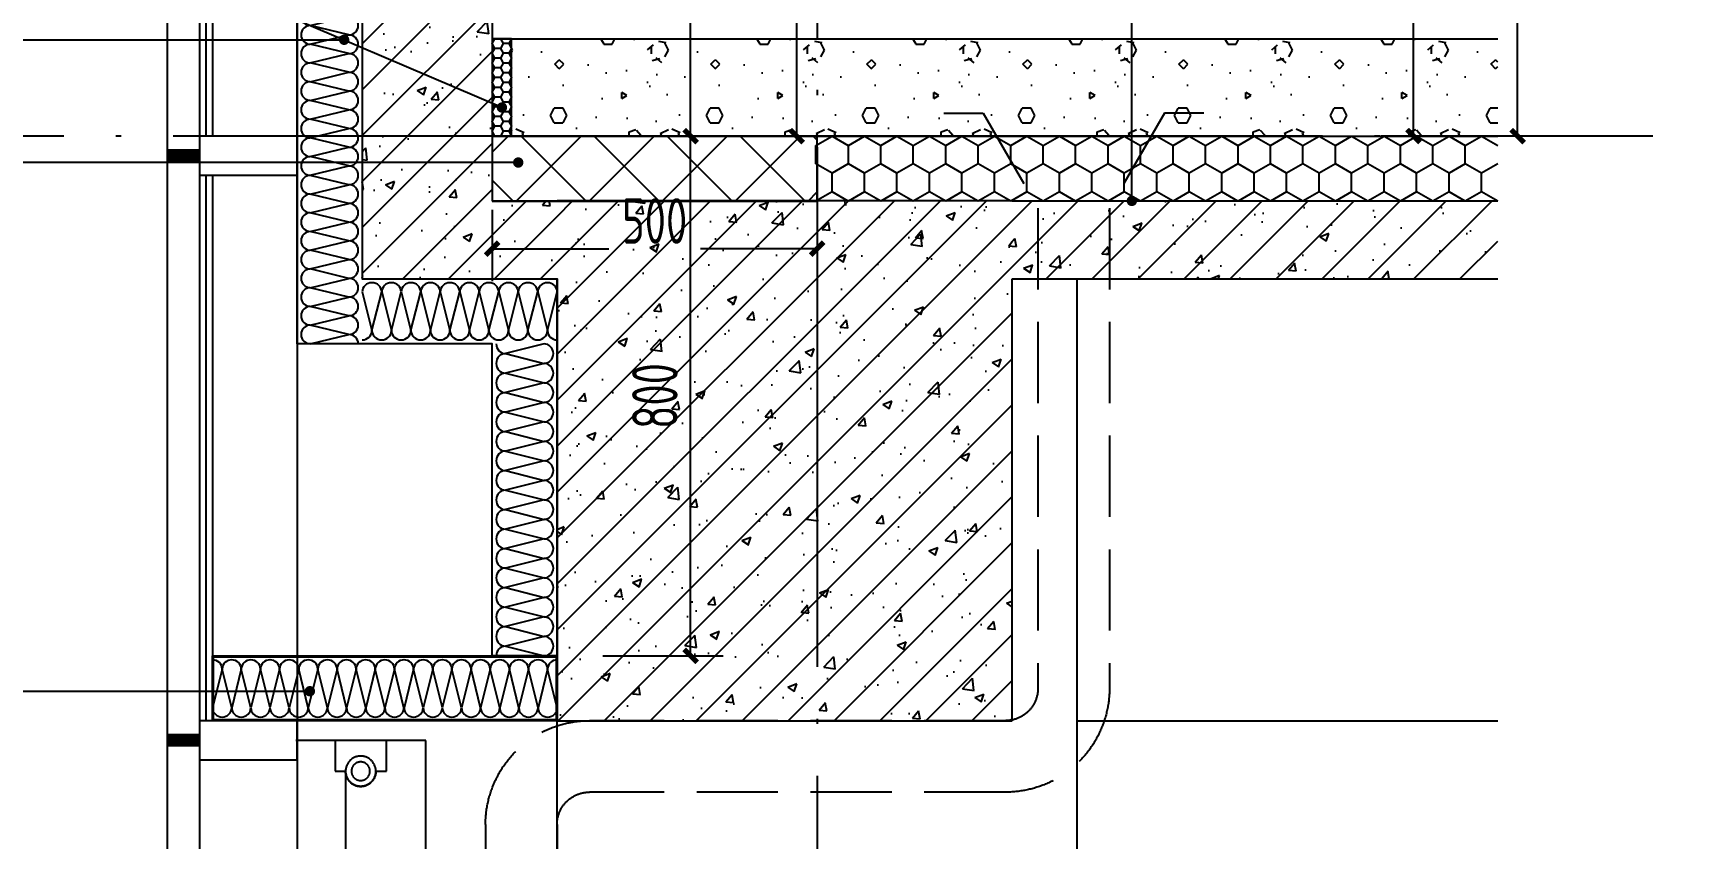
# Model space of a CAD drawing. Extents: x 198753 to 882193, y -399300 to 132460.
# Drawn here: x 368831 to 371382, y -192128 to -190888 of the extents above; entities that cross this region are included whole.
import ezdxf

# ---------------------------------------------------------------- set-up
doc = ezdxf.new("R2010")
doc.units = 0
doc.header["$LTSCALE"] = 1000
doc.header["$MEASUREMENT"] = 0
for name, pattern in [('DASH', [0.35, 0.25, -0.1]), ('DOTE', [2.42, 2, -0.2, 0.02, -0.2]), ('HIDDEN', [9.525, 6.35, -3.175])]:
    doc.linetypes.add(name, pattern=pattern)
for name, color, linetype in [('01-标注_尺寸', 124, 'Continuous'), ('01-标注_符号', 200, 'Continuous'), ('02-TEXT_标注', 130, 'Continuous'), ('05-填充_天正', 26, 'Continuous'), ('A-D-玻璃剖线', 130, 'Continuous'), ('A-D-金属剖线', 200, 'Continuous'), ('A-D_龙骨', 131, 'Continuous'), ('A-O_屋面', 201, 'Continuous'), ('A-STR-面层', 191, 'Continuous'), ('A-SUR_保温', 222, 'Continuous'), ('A-TECH_结构', 21, 'Continuous'), ('A-金属背板', 30, 'Continuous'), ('A_AXIS-轴线', 36, 'DOTE'), ('A_STR-砼墙', 51, 'Continuous'), ('A_STR-砼柱', 51, 'Continuous'), ('D_铝板', 181, 'Continuous'), ('I-E-家具_活动', 201, 'DASH'), ('钢龙骨', 173, 'Continuous')]:
    doc.layers.add(name, color=color, linetype=linetype)
doc.styles.add('_TCH_DIM', font='ROS1', dxfattribs={"width": 0.8, "bigfont": 'JD'})
doc.styles.add('_TCH_DIM_T3', font='ROS1', dxfattribs={"width": 0.8, "bigfont": 'JD'})
doc.dimstyles.new('_TCH_ARCH&&20', dxfattribs={"dimtxt": 70, "dimasz": 20, "dimexe": 50, "dimexo": 60, "dimgap": 20, "dimtad": 1, "dimdec": 0, "dimzin": 0, "dimdsep": 46, "dimtxsty": '_TCH_DIM_T3', "dimblk": 'ARCHTICK', "dimcen": 0.09, "dimclrt": 4, "dimazin": 2, "dimtfac": 1, "dimtdec": 0, "dimtix": 1, "dimtmove": 2, "dimatfit": 3, "dimfxl": 0, "dimtolj": 1, "dimtzin": 0, "dimarcsym": 0})
pattern_1 = [(45, (0, 0), (-35.355339, 35.355339), []), (50, (0, 0), (143.45204, -12.55043), [15, -165]), (355, (0, 0), (-27.75027, 150.43843), [12, -132]), (100.4514, (11.95, -1.05), (115.70188, 137.88791), [12.74804, -140.22842]), (46.1842, (0, 40), (213.44821, -33.1038), [22.5, -247.5]), (96.6356, (17.79, 37.24), (186.93254, 194.82357), [19.12206, -210.3426]), (351.1842, (0, 40), (186.9324, 194.82372), [18, -198]), (21, (20, 30), (119.38141, -80.52378), [15, -165]), (326, (20, 30), (48.66307, 145.03001), [12, -132]), (71.4514, (29.95, 23.29), (168.04453, 64.5061), [12.74804, -140.22842]), (37.5, (0, 0), (2.431971, 66.578771), [0, -130.4, 0, -134, 0, -132.5]), (7.5, (0, 0), (52.613907, 78.882342), [0, -76.4, 0, -127.4, 0, -50.5]), (327.5, (-44.6, 0), (106.764487, -4.510974), [0, -50, 0, -156, 0, -207]), (317.5, (-64.6, 0), (116.637234, 20.020996), [0, -65, 0, -103.6, 0, -147])]

# ---------------------------------------------------------------- blocks, each defined once
blk = doc.blocks.new('$LinePat$岩棉板')
at = {"color": 0}
for p, q in [((0, -17), (12, -67)), ((12, -67), (24, -17))]:
    blk.add_line(p, q, dxfattribs=at)
for centre, start, end in [((12, -17), 0, 180), ((0, -67), 270, 0), ((24, -67), 180, 270)]:
    blk.add_arc(centre, 12, start, end, dxfattribs=at)
at = {"layer": 'Defpoints'}
blk.add_point((0, 0.1), dxfattribs=at)
at = {"layer": 'Defpoints', "color": 0}
blk.add_point((24, -84), dxfattribs=at)
blk = doc.blocks.new('DKAJSDHKJASHDKJAS')
at = {"layer": '01-标注_符号', "const_width": 8}
for points in [[(-4, 682.3, 1), (4, 682.3, 1)], [(268.4, 183.3, 1), (276.4, 183.3, 1)], [(215.7, -819.4, 1), (223.7, -819.4, 1)]]:
    blk.add_lwpolyline(points, format="xyb", close=True, dxfattribs=at)
at = {"layer": '01-标注_符号'}
for points in [[(-852.7, 682.3), (0, 682.3)], [(-852.7, 183.3), (272.4, 183.3)], [(-850, -819.4), (219.7, -819.4)]]:
    blk.add_lwpolyline(points, dxfattribs=at)
at = {"layer": 'A-D-金属剖线'}
for points in [[(70, -765), (600.2, -765), (600.2, -865), (70, -865)], [(71.5, -766.5), (598.7, -766.5), (598.7, -863.5), (71.5, -863.5)]]:
    blk.add_lwpolyline(points, close=True, dxfattribs=at)
at = {"layer": 'A-SUR_保温'}
blk.add_lwpolyline([(300.2, 1185.3), (300.2, -184.7), (600.2, -184.7), (600.2, -765), (500.2, -765), (500.2, -284.7), (200.2, -284.7), (200.2, 1185.3), (298.1, 1185.3)], dxfattribs=at)
at = {"layer": 'A-金属背板'}
for points in [[(60, 875.3), (70, 875.3), (70, 35), (60, 35)], [(60, -25), (70, -25), (70, -865), (60, -865)]]:
    blk.add_lwpolyline(points, close=True, dxfattribs=at)
at = {"layer": 'A-SUR_保温', "yscale": 1.188379012465143, "zscale": 1.188379012465143}
for p, xscale, rotation in [((200.2, 1156.4), 1.20098039115519, 89.99999999965743), ((200.2, 1127.6), 1.20098039115519, 89.99999999965743), ((200.2, 1098.8), 1.20098039115519, 89.99999999965743), ((200.2, 1070), 1.20098039115519, 89.99999999965743), ((200.2, 1041.1), 1.20098039115519, 89.99999999965743), ((200.2, 1012.3), 1.20098039115519, 89.99999999965743), ((200.2, 983.5), 1.20098039115519, 89.99999999965743), ((200.2, 954.7), 1.20098039115519, 89.99999999965743), ((200.2, 925.8), 1.20098039115519, 89.99999999965743), ((200.2, 897), 1.20098039115519, 89.99999999965743), ((200.2, 868.2), 1.20098039115519, 89.99999999965743), ((200.2, 839.4), 1.20098039115519, 89.99999999965743), ((200.2, 810.5), 1.20098039115519, 89.99999999965743), ((200.2, 781.7), 1.20098039115519, 89.99999999965743), ((200.2, 752.9), 1.20098039115519, 89.99999999965743), ((200.2, 724.1), 1.20098039115519, 89.99999999965743), ((200.2, 695.3), 1.20098039115519, 89.99999999965743), ((200.2, 666.4), 1.20098039115519, 89.99999999965743), ((200.2, 637.6), 1.20098039115519, 89.99999999965743), ((200.2, 608.8), 1.20098039115519, 89.99999999965743), ((200.2, 580), 1.20098039115519, 89.99999999965743), ((200.2, 551.1), 1.20098039115519, 89.99999999965743), ((200.2, 522.3), 1.20098039115519, 89.99999999965743), ((200.2, 493.5), 1.20098039115519, 89.99999999965743), ((200.2, 464.7), 1.20098039115519, 89.99999999965743), ((200.2, 435.8), 1.20098039115519, 89.99999999965743), ((200.2, 407), 1.20098039115519, 89.99999999965743), ((200.2, 378.2), 1.20098039115519, 89.99999999965743), ((200.2, 349.4), 1.20098039115519, 89.99999999965743), ((200.2, 320.5), 1.20098039115519, 89.99999999965743), ((200.2, 291.7), 1.20098039115519, 89.99999999965743), ((200.2, 262.9), 1.20098039115519, 89.99999999965743), ((200.2, 234.1), 1.20098039115519, 89.99999999965743), ((200.2, 205.3), 1.20098039115519, 89.99999999965743), ((200.2, 176.4), 1.20098039115519, 89.99999999965743), ((200.2, 147.6), 1.20098039115519, 89.99999999965743), ((200.2, 118.8), 1.20098039115519, 89.99999999965743), ((200.2, 90), 1.20098039115519, 89.99999999965743), ((200.2, 61.1), 1.20098039115519, 89.99999999965743), ((200.2, 32.3), 1.20098039115519, 89.99999999965743), ((200.2, 3.5), 1.20098039115519, 89.99999999965743), ((200.2, -25.3), 1.20098039115519, 89.99999999965743), ((200.2, -54.2), 1.20098039115519, 89.99999999965743), ((200.2, -83), 1.20098039115519, 89.99999999965743), ((200.2, -111.8), 1.20098039115519, 89.99999999965743), ((200.2, -140.6), 1.20098039115519, 89.99999999965743), ((200.2, -169.5), 1.20098039115519, 89.99999999965743), ((200.2, -198.3), 1.20098039115519, 89.99999999965743), ((200.2, -227.1), 1.20098039115519, 89.99999999965743), ((300.2, -184.7), 1.249999998931412, 1.723110874633426e-10), ((330.2, -184.7), 1.249999998931412, 1.723110874633426e-10), ((360.2, -184.7), 1.249999998931412, 1.723110874633426e-10), ((390.2, -184.7), 1.249999998931412, 1.723110874633426e-10), ((420.2, -184.7), 1.249999998931412, 1.723110874633426e-10), ((450.2, -184.7), 1.249999998931412, 1.723110874633426e-10), ((480.2, -184.7), 1.249999998931412, 1.723110874633426e-10), ((510.2, -184.7), 1.249999998931412, 1.723110874633426e-10), ((540.2, -184.7), 1.249999998931412, 1.723110874633426e-10), ((570.2, -184.7), 1.249999998931412, 1.723110874633426e-10), ((200.2, -255.9), 1.20098039115519, 89.99999999965743), ((200.2, -284.7), 1.20098039115519, 89.99999999965743), ((600.2, -284.7), 1.250661926175161, 270.0000000012639), ((600.2, -314.8), 1.250661926175161, 270.0000000012639), ((600.2, -344.8), 1.250661926175161, 270.0000000012639), ((600.2, -374.8), 1.250661926175161, 270.0000000012639), ((600.2, -404.8), 1.250661926175161, 270.0000000012639), ((600.2, -434.8), 1.250661926175161, 270.0000000012639), ((600.2, -464.8), 1.250661926175161, 270.0000000012639), ((600.2, -494.9), 1.250661926175161, 270.0000000012639), ((600.2, -524.9), 1.250661926175161, 270.0000000012639), ((600.2, -554.9), 1.250661926175161, 270.0000000012639), ((600.2, -584.9), 1.250661926175161, 270.0000000012639), ((600.2, -614.9), 1.250661926175161, 270.0000000012639), ((600.2, -644.9), 1.250661926175161, 270.0000000012639), ((600.2, -675), 1.250661926175161, 270.0000000012639), ((600.2, -705), 1.250661926175161, 270.0000000012639), ((600.2, -735), 1.250661926175161, 270.0000000012639), ((99.5, -865), 1.227270386413879, 179.9999999999937), ((128.9, -865), 1.227270386413879, 179.9999999999937), ((158.4, -865), 1.227270386413879, 179.9999999999937), ((187.8, -865), 1.227270386413879, 179.9999999999937), ((217.3, -865), 1.227270386413879, 179.9999999999937), ((246.7, -865), 1.227270386413879, 179.9999999999937), ((276.2, -865), 1.227270386413879, 179.9999999999937), ((305.6, -865), 1.227270386413879, 179.9999999999937), ((335.1, -865), 1.227270386413879, 179.9999999999937), ((364.5, -865), 1.227270386413879, 179.9999999999937), ((394, -865), 1.227270386413879, 179.9999999999937), ((423.5, -865), 1.227270386413879, 179.9999999999937), ((452.9, -865), 1.227270386413879, 179.9999999999937), ((482.4, -865), 1.227270386413879, 179.9999999999937), ((511.8, -865), 1.227270386413879, 179.9999999999937), ((541.3, -865), 1.227270386413879, 179.9999999999937), ((570.7, -865), 1.227270386413879, 179.9999999999937), ((600.2, -865), 1.227270386413879, 179.9999999999937)]:
    blk.add_blockref('$LinePat$岩棉板', p, dxfattribs=dict(at, xscale=xscale, rotation=rotation))
at = {"layer": '02-TEXT_标注', "style": '_TCH_DIM'}
for s, height, width, p in [('幕墙', 69.46, 0.8, (-852.7, 703.3)), ('2', 70, 0.64, (-728.5, 703.3)), ('厚憎水岩棉板', 69.46, 0.8, (-763.1, 205.2)), ('100', 70, 0.64, (-852.7, 205.2)), ('100', 70, 0.64, (-850, -795.5)), ('厚憎水岩棉防火封堵', 69.46, 0.8, (-760.4, -795.5)), ('外包', 69.46, 0.8, (-850, -910.4)), ('1.5', 70, 0.64, (-725.8, -910.4)), ('厚镀锌钢板', 69.46, 0.8, (-651.2, -910.4))]:
    blk.add_text(s, height=height, dxfattribs=dict(at, width=width)).set_placement(p)
blk = doc.blocks.new('窗帘')
at = {"linetype": 'HIDDEN', "ltscale": 3}
blk.add_line((23.3, -47.5), (23.3, -491.9), dxfattribs=at)
blk.add_lwpolyline([(-23.3, -47.5), (-39.5, -47.5), (-39.5, 0), (39.5, 0), (39.5, -47.5), (23.3, -47.5)])
for radius in [23.3, 14.3]:
    blk.add_circle((0, -47.5), radius)
blk.add_arc((0, -47.5), 23.3, 180, 0)
blk = doc.blocks.new('DLASJDALS')
at = {"layer": '05-填充_天正'}
h = blk.add_hatch(dxfattribs=at)
h.set_pattern_fill('钢筋混凝土', color=256, scale=20, style=0)
h.set_pattern_definition(pattern_1)
h.paths.add_polyline_path([(10221.5, -185555.6), (10021.5, -185555.6), (10021.5, -186865.6), (10221.5, -186745.6)])
h = blk.add_hatch(dxfattribs=at)
h.set_pattern_fill('钢筋混凝土', color=256, scale=20, style=0)
h.set_pattern_definition(pattern_1)
h.paths.add_polyline_path([(10321.5, -186865.6), (10321.5, -186745.6), (10221.5, -186745.6), (10021.5, -186865.6)])
h = blk.add_hatch(dxfattribs=at)
h.set_pattern_fill('钢筋混凝土', color=256, scale=20, style=0)
h.set_pattern_definition(pattern_1)
h.paths.add_polyline_path([(11021.5, -187545.6), (11021.5, -186745.6), (10321.5, -186745.6), (10321.5, -187545.6)])
h = blk.add_hatch(dxfattribs=at)
h.set_pattern_fill('钢筋混凝土', color=256, scale=20, style=0)
h.set_pattern_definition(pattern_1)
h.paths.add_polyline_path([(11021.5, -186745.6), (11021.5, -186865.6), (11768.4, -186865.6), (11768.4, -186745.6)])
at = {"layer": '01-标注_符号'}
blk.add_line((11205.5, -186745.6), (11205.5, -186173.4), dxfattribs=at)
at = {"layer": '01-标注_符号', "const_width": 8}
blk.add_lwpolyline([(11205.5, -186749.6, 1), (11205.5, -186741.6, 1)], format="xyb", close=True, dxfattribs=at)
at = {"layer": 'A-STR-面层', "linetype": 'DASH'}
blk.add_lwpolyline([(11768.4, -188145.6), (10119.3, -188145.6), (10119.3, -187575.9), (9919.3, -187575.9)], dxfattribs=at)
at = {"layer": 'A-TECH_结构'}
for p, q in [((10321.5, -188945.6), (10321.5, -186865.6)), ((11121.4, -188945.6), (11121.4, -186865.6)), ((11121.4, -187545.6), (11768.4, -187545.6))]:
    blk.add_line(p, q, dxfattribs=at)
at = {"layer": 'A_STR-砼墙'}
for p, q in [((10021.5, -185555.6), (10021.5, -186865.6)), ((10221.5, -185555.6), (10221.5, -186745.6)), ((10221.5, -186745.6), (10321.5, -186745.6)), ((11021.5, -186745.6), (11768.4, -186745.6)), ((10021.5, -186865.6), (10321.5, -186865.6)), ((11021.5, -186865.6), (11768.4, -186865.6))]:
    blk.add_line(p, q, dxfattribs=at)
at = {"layer": 'A_STR-砼柱'}
for p, q in [((11021.5, -186745.6), (10321.5, -186745.6)), ((10321.5, -186865.6), (10321.5, -187545.6)), ((11021.5, -187545.6), (11021.5, -186865.6)), ((10321.5, -187545.6), (11021.5, -187545.6))]:
    blk.add_line(p, q, dxfattribs=at)
at = {"layer": 'I-E-家具_活动', "xscale": -1}
blk.add_blockref('窗帘', (10019.3, -187575.9), dxfattribs=at)
blk = doc.blocks.new('kyuhtr')
blk.add_lwpolyline([(50, -30), (200, -30), (200, 30), (50, 30)], close=True)
at = {"const_width": 20}
blk.add_lwpolyline([(50, 0), (0, 0)], dxfattribs=at)
blk = doc.blocks.new('*U281')
at = {"layer": 'A-D-玻璃剖线'}
for points in [[(7285.6, -123582.2), (7285.6, -126753.4)], [(7335.6, -123582.2), (7335.6, -126753.4)]]:
    blk.add_lwpolyline(points, dxfattribs=at)
at = {"layer": '钢龙骨'}
for points in [[(7485.6, -123582.2), (7485.6, -124483.6)], [(7485.6, -124483.6), (7485.6, -126753.4)]]:
    blk.add_lwpolyline(points, dxfattribs=at)
at = {"layer": 'A-D_龙骨'}
for p in [(7285.6, -124483.6), (7285.6, -125383.6)]:
    blk.add_blockref('kyuhtr', p, dxfattribs=at)
blk = doc.blocks.new('_ArchTick')
at = {"color": 0, "linetype": 'ByBlock', "const_width": 0.4}
blk.add_lwpolyline([(-0.5, -0.5), (0.5, 0.5)], dxfattribs=at)
blk = doc.blocks.new('*D2115')
at = {"layer": '01-标注_尺寸', "color": 0, "lineweight": -2, "transparency": 16777216}
for p, q in [((0, -13.3), (0, -123.3)), ((500, -13.3), (500, -123.3)), ((0, -73.3), (179.6, -73.3)), ((500, -73.3), (320.4, -73.3))]:
    blk.add_line(p, q, dxfattribs=at)
at = {"layer": 'Defpoints', "color": 0, "transparency": 16777216}
for p in [(0, 46.7), (500, 46.7), (500, -73.3)]:
    blk.add_point(p, dxfattribs=at)
at = {"layer": '01-标注_尺寸', "color": 0, "lineweight": -2, "transparency": 16777216, "xscale": 20, "yscale": 20, "zscale": 20, "rotation": 180}
blk.add_blockref('_ArchTick', (0, -73.3), dxfattribs=at)
at = {"layer": '01-标注_尺寸', "color": 0, "lineweight": -2, "transparency": 16777216, "xscale": 20, "yscale": 20, "zscale": 20}
blk.add_blockref('_ArchTick', (500, -73.3), dxfattribs=at)
at = {"layer": '01-标注_尺寸', "color": 4, "transparency": 16777216, "insert": (250, -30.6), "char_height": 70, "attachment_point": 5, "style": '_TCH_DIM_T3'}
blk.add_mtext('\\A1;500', dxfattribs=at)
blk = doc.blocks.new('*U294')
at = {"layer": 'A-STR-面层', "linetype": 'DASH', "ltscale": 0.5}
for points in [[(8003.9, 16587.4), (8064.4, 16587.4), (8148.9, 16441.1), (8148.9, 15702.4, 0.414214), (8308.9, 15542.4), (8948.7, 15542.4, -0.414214), (8998.7, 15492.4), (8998.7, 3432.2, 0.414214), (9158.7, 3272.2), (9758.6, 3272.2)], [(8403.9, 16587.4), (8343.4, 16587.4), (8258.9, 16441.1), (8258.9, 15702.4, 0.414214), (8308.9, 15652.4), (8948.7, 15652.4, -0.414214), (9108.7, 15492.4), (9108.7, 3432.2, 0.414214), (9158.7, 3382.2), (9758.6, 3382.2)]]:
    blk.add_lwpolyline(points, format="xyb", dxfattribs=at)
blk = doc.blocks.new('*D1759')
at = {"layer": '01-标注_尺寸', "color": 0, "lineweight": -2, "transparency": 16777216}
for p, q in [((369952, -189746.2), (370055.3, -189746.2)), ((370005.3, -191046.2), (370005.3, -189746.2)), ((369952, -191046.2), (370055.3, -191046.2))]:
    blk.add_line(p, q, dxfattribs=at)
at = {"layer": 'Defpoints', "color": 0, "transparency": 16777216}
for p in [(369892, -189746.2), (370005.3, -189746.2), (369892, -191046.2)]:
    blk.add_point(p, dxfattribs=at)
at = {"layer": '01-标注_尺寸', "color": 0, "lineweight": -2, "transparency": 16777216, "xscale": 20, "yscale": 20, "zscale": 20}
for p, rotation in [((370005.3, -189746.2), 90), ((370005.3, -191046.2), 270)]:
    blk.add_blockref('_ArchTick', p, dxfattribs=dict(at, rotation=rotation))
at = {"layer": '01-标注_尺寸', "color": 4, "transparency": 16777216, "insert": (369950.3, -190396.2), "char_height": 70, "attachment_point": 5, "rotation": 90, "style": '_TCH_DIM_T3'}
blk.add_mtext('\\A1;1300', dxfattribs=at)
blk = doc.blocks.new('$LinePat$聚苯板')
at = {"color": 0}
for p, q in [((14.8, -8.6), (0, 0)), ((29.7, 0), (14.8, -8.6)), ((14.8, -8.6), (14.8, -25.7)), ((14.8, -25.7), (0, -34.3)), ((29.7, -34.3), (14.8, -25.7)), ((0, -34.3), (0, -51.4)), ((0, -51.4), (14.8, -60)), ((14.8, -60), (29.7, -51.4))]:
    blk.add_line(p, q, dxfattribs=at)
blk = doc.blocks.new('*D1760')
at = {"layer": '01-标注_尺寸', "color": 0, "lineweight": -2, "transparency": 16777216}
for p, q in [((369706.8, -191046.2), (369892, -191046.2)), ((369842, -191846.2), (369842, -191046.2)), ((369706.8, -191846.2), (369892, -191846.2))]:
    blk.add_line(p, q, dxfattribs=at)
at = {"layer": 'Defpoints', "color": 0, "transparency": 16777216}
for p in [(369646.8, -191046.2), (369842, -191046.2), (369646.8, -191846.2)]:
    blk.add_point(p, dxfattribs=at)
at = {"layer": '01-标注_尺寸', "color": 0, "lineweight": -2, "transparency": 16777216, "xscale": 20, "yscale": 20, "zscale": 20}
for p, rotation in [((369842, -191046.2), 90), ((369842, -191846.2), 270)]:
    blk.add_blockref('_ArchTick', p, dxfattribs=dict(at, rotation=rotation))
at = {"layer": '01-标注_尺寸', "color": 4, "transparency": 16777216, "insert": (369787, -191446.2), "char_height": 70, "attachment_point": 5, "rotation": 90, "style": '_TCH_DIM_T3'}
blk.add_mtext('\\A1;800', dxfattribs=at)
blk = doc.blocks.new('*D1761')
at = {"layer": '01-标注_尺寸', "color": 0, "lineweight": -2, "transparency": 16777216}
for p, q in [((369706.8, -190545.9), (369892, -190545.9)), ((369842, -191046.2), (369842, -190545.9)), ((369706.8, -191046.2), (369892, -191046.2))]:
    blk.add_line(p, q, dxfattribs=at)
at = {"layer": 'Defpoints', "color": 0, "transparency": 16777216}
for p in [(369646.8, -190545.9), (369842, -190545.9), (369646.8, -191046.2)]:
    blk.add_point(p, dxfattribs=at)
at = {"layer": '01-标注_尺寸', "color": 0, "lineweight": -2, "transparency": 16777216, "xscale": 20, "yscale": 20, "zscale": 20}
for p, rotation in [((369842, -190545.9), 90), ((369842, -191046.2), 270)]:
    blk.add_blockref('_ArchTick', p, dxfattribs=dict(at, rotation=rotation))
at = {"layer": '01-标注_尺寸', "color": 4, "transparency": 16777216, "insert": (369787, -190796), "char_height": 70, "attachment_point": 5, "rotation": 90, "style": '_TCH_DIM_T3'}
blk.add_mtext('\\A1;500', dxfattribs=at)
blk = doc.blocks.new('*D2014')
at = {"layer": '01-标注_尺寸', "color": 0, "lineweight": -2, "transparency": 16777216}
for p, q in [((371322.1, -190445.9), (371064, -190445.9)), ((371114, -191046.2), (371114, -190445.9)), ((371322.1, -191046.2), (371064, -191046.2))]:
    blk.add_line(p, q, dxfattribs=at)
at = {"layer": 'Defpoints', "color": 0, "transparency": 16777216}
for p in [(371114, -190445.9), (371382.1, -190445.9), (371382.1, -191046.2)]:
    blk.add_point(p, dxfattribs=at)
at = {"layer": '01-标注_尺寸', "color": 0, "lineweight": -2, "transparency": 16777216, "xscale": 20, "yscale": 20, "zscale": 20}
for p, rotation in [((371114, -190445.9), 90), ((371114, -191046.2), 270)]:
    blk.add_blockref('_ArchTick', p, dxfattribs=dict(at, rotation=rotation))
at = {"layer": '01-标注_尺寸', "color": 4, "transparency": 16777216, "insert": (371059, -190746), "char_height": 70, "attachment_point": 5, "rotation": 90, "style": '_TCH_DIM_T3'}
blk.add_mtext('\\A1;600', dxfattribs=at)
blk = doc.blocks.new('*D2021')
at = {"layer": '01-标注_尺寸', "color": 0, "lineweight": -2, "transparency": 16777216}
for p, q in [((371263, -187648.3), (370904, -187648.3)), ((370954, -191046.2), (370954, -187648.3)), ((371263, -191046.2), (370904, -191046.2))]:
    blk.add_line(p, q, dxfattribs=at)
at = {"layer": 'Defpoints', "color": 0, "transparency": 16777216}
for p in [(370954, -187648.3), (371323, -187648.3), (371323, -191046.2)]:
    blk.add_point(p, dxfattribs=at)
at = {"layer": '01-标注_尺寸', "color": 0, "lineweight": -2, "transparency": 16777216, "xscale": 20, "yscale": 20, "zscale": 20}
for p, rotation in [((370954, -187648.3), 90), ((370954, -191046.2), 270)]:
    blk.add_blockref('_ArchTick', p, dxfattribs=dict(at, rotation=rotation))
at = {"layer": '01-标注_尺寸', "color": 4, "transparency": 16777216, "insert": (370899, -189347.2), "char_height": 70, "attachment_point": 5, "rotation": 90, "style": '_TCH_DIM_T3'}
blk.add_mtext('\\A1;4200', dxfattribs=at)
blk = doc.blocks.new('dfsgfdgh')
at = {"transparency": 33554641}
h = blk.add_hatch(dxfattribs=at)
h.set_pattern_fill('ANSI37', color=26, scale=50)
h.set_pattern_definition([(45, (4580, -17100), (-56.1266, 56.1266), []), (135, (4580, -17100), (-56.1266, -56.1266), [])])
h.paths.add_polyline_path([(0, 0), (500, 0), (500, 100), (0, 100)])
at = {"color": 26}
blk.add_lwpolyline([(0, 0), (500, 0), (500, 100), (0, 100)], close=True, dxfattribs=at)
at = {"layer": '01-标注_尺寸'}
dim = blk.add_linear_dim(base=(500, -73.3), p1=(0, 46.7), p2=(500, 46.7), angle=360, dimstyle='_TCH_ARCH&&20', dxfattribs=at)
dim.commit()
dim.dimension.update_dxf_attribs({"geometry": '*D2115', "text_midpoint": (250, -30.6), "dimtype": 161})

msp = doc.modelspace()

# ---------------------------------------------------------------- hatches: boundary and pattern name
at = {"layer": 'A-SUR_保温'}
h = msp.add_hatch(dxfattribs=at)
h.set_pattern_fill('加气混凝土', color=26, scale=20)
h.set_pattern_definition([(0, (401771.98, 207003.17), (120, 240), [0, -240]), (0, (401631.58, 206970.77), (120, 240), [0, -240]), (0, (401709.58, 206968.37), (120, 240), [0, -240]), (0, (401794.78, 207039.17), (120, 240), [0, -240]), (0, (401695.18, 206956.37), (120, 240), [0, -240]), (0, (401818.78, 207190.37), (120, 240), [0, -240]), (0, (401745.58, 207171.17), (120, 240), [0, -240]), (0, (401783.98, 207141.17), (120, 240), [0, -240]), (0, (401588.38, 207136.37), (120, 240), [0, -240]), (0, (401705.98, 207125.57), (120, 240), [0, -240]), (0, (401660.38, 207064.37), (120, 240), [0, -240]), (0, (401662.78, 206974.37), (120, 240), [0, -240]), (0, (401752.78, 206964.77), (120, 240), [0, -240]), (0, (401818.78, 207070.37), (120, 240), [0, -240]), (0, (401594.38, 207033.17), (120, 240), [0, -240]), (0, (401614.78, 207073.97), (120, 240), [0, -240]), (0, (401708.38, 207057.17), (120, 240), [0, -240]), (0, (401674.78, 207022.37), (120, 240), [0, -240]), (0, (401655.58, 207101.57), (120, 240), [0, -240]), (0, (401685.58, 207191.57), (120, 240), [0, -240]), (0, (401603.98, 206982.77), (120, 240), [0, -240]), (0, (401735.98, 207142.37), (120, 240), [0, -240]), (0, (401624.38, 207145.97), (120, 240), [0, -240]), (0, (401605.18, 207177.17), (120, 240), [0, -240]), (130.601294, (401804.033, 207115.225), (-599.99999337, 720.00000315), [10.53662, -4414.8444]), (18.434949, (401786.89, 207119.796), (599.9999978, 239.9999982), [10.8421, -1507.05116]), (90, (401786.89, 207109.51), (120, 240), [10.28571, -469.71426]), (161.565051, (401797.176, 207106.082), (-600.000003, 239.999982), [10.8421, -1507.05116]), (53.130102, (401797.176, 207106.08), (120, 240), [11.42857, -1188.5714]), (135, (401806.32, 206983.8), (-120.000015, 239.999984), [9.69746, -669.12504]), (45, (401792.605, 206983.8), (120, 239.999999), [9.69746, -669.12504]), (135, (401799.46, 206976.94), (-120.000015, 239.999984), [9.69746, -669.12504]), (45, (401799.46, 206976.94), (120, 239.999999), [9.69746, -669.12504]), (116.56505, (401690.9, 207144.94), (-2e-05, 479.99999), [12.77753, -255.5506]), (180, (401685.18, 207156.37), (-120, 240), [13.71429, -226.2857]), (63.43495, (401665.75, 207144.94), (1e-06, 480), [12.77753, -255.5506]), (116.56505, (401671.46, 207133.5), (-2e-05, 479.99999), [12.77753, -255.5506]), (0, (401671.46, 207133.5), (120, 240), [13.71429, -226.2857]), (63.43495, (401685.18, 207133.5), (1e-06, 480), [12.77753, -255.5506]), (107.102728, (401781.176, 207063.796), (-359.99998624, 1200.00000194), [15.54454, -6513.161]), (143.972626, (401776.605, 207078.653), (-2279.9999711, 1679.9999981), [15.54454, -3248.808]), (180, (401764.03, 207087.8), (-120, 240), [14.85714, -225.14284]), (36.0273733, (401736.605, 207078.653), (2279.99998315, 1679.9999819), [15.54454, -3248.808]), (71.565051, (401732.033, 207064.94), (360.000002, 1199.999998), [14.45613, -1503.43712]), (107.102728, (401736.605, 207050.082), (-359.99998624, 1200.00000194), [15.54454, -6513.161]), (143.972626, (401749.176, 207040.939), (-2279.9999711, 1679.9999981), [15.54454, -3248.808]), (0, (401749.18, 207040.94), (120, 240), [14.85714, -225.14284]), (36.0273733, (401764.033, 207040.939), (2279.99998315, 1679.9999819), [15.54454, -3248.808]), (71.565051, (401776.605, 207050.082), (360.000002, 1199.999998), [14.45613, -1503.43712]), (150.255118, (401783.462, 207175.796), (-360.0000009, 239.999997), [9.21401, -1925.72784]), (90, (401775.46, 207171.22), (120, 240), [9.14286, -470.8571]), (29.744881, (401775.462, 207171.225), (360.0000002, 239.9999989), [9.21401, -1925.72784]), (116.56505, (401727.46, 207005.5), (-2e-05, 479.99999), [12.77753, -255.5506]), (168.690067, (401721.747, 207016.94), (-1080.0000008, 239.999994), [11.6549, -2435.8742]), (41.185925, (401701.176, 207011.225), (2999.99998182, 2639.9999769), [12.14874, -5090.3208]), (90, (401701.18, 206999.8), (120, 240), [11.42857, -468.5714]), (138.814074, (401710.319, 206991.796), (-2999.99994668, 2640.0000168), [12.14874, -5090.3208]), (16.6992442, (401710.319, 206991.796), (3959.9999702, 1199.99998743), [11.93178, -4999.415]), (60.945396, (401721.747, 206995.225), (119.99999968, 239.99999788), [11.76643, -4930.1358]), (109.983106, (401626.89, 207106.082), (-600.00000226, 1679.99999555), [13.3768, -5604.879]), (155.556045, (401622.319, 207118.653), (-1560.00000595, 719.99998504), [13.8092, -5786.0526]), (24.4439547, (401597.176, 207118.653), (1560.00000078, 719.99999654), [13.8092, -5786.0526]), (70.0168934, (401592.605, 207106.082), (600.0000018, 1679.99999583), [13.3768, -5604.879]), (109.983106, (401597.176, 207093.51), (-600.00000226, 1679.99999555), [13.3768, -5604.879]), (160.016893, (401609.747, 207088.94), (-600.0000004, 239.9999891), [13.3768, -2795.751]), (19.9831065, (401609.747, 207088.94), (599.9999967, 239.9999996), [13.3768, -2795.751]), (70.0168934, (401622.319, 207093.51), (600.0000018, 1679.99999583), [13.3768, -5604.879]), (122.005383, (401716.033, 207084.368), (-120.0000161, 239.9999877), [10.78169, -2253.3736]), (18.434949, (401700.033, 207090.082), (599.9999978, 239.9999982), [10.8421, -1507.05116]), (90, (401700.03, 207079.8), (120, 240), [10.28571, -469.71426]), (161.565051, (401710.32, 207076.368), (-600.000003, 239.999982), [10.8421, -1507.05116]), (54.462322, (401710.319, 207076.368), (839.9999988, 1199.9999982), [9.83123, -4119.2846]), (116.56505, (401646.32, 207026.08), (-2e-05, 479.99999), [12.77753, -255.5506]), (180, (401640.6, 207037.5), (-120, 240), [12.57143, -227.42856]), (59.0362434, (401621.176, 207026.082), (120.0000004, 239.9999988), [13.32789, -2785.5288]), (120.963756, (401628.033, 207014.653), (-120.0000164, 239.999989), [13.32789, -2785.5288]), (0, (401628.03, 207014.65), (120, 240), [12.57143, -227.42856]), (63.43495, (401640.6, 207014.65), (1e-06, 480), [12.77753, -255.5506])])
h.paths.add_polyline_path([(371083.6, -191046), (371083.6, -190896.3), (369566.7, -190896.4), (369566.7, -191046)])

# ---------------------------------------------------------------- linework, layer by layer
at = {"layer": '01-标注_符号'}
for p, q in [((369551.7, -191002.2), (369036.7, -190781.9)), ((369036.7, -191086.8), (368184.1, -191086.8)), ((369576.8, -191086.8), (369036.7, -191086.8))]:
    msp.add_line(p, q, dxfattribs=at)
at = {"layer": '01-标注_符号', "const_width": 8}
for points in [[(369555.4, -191003.7, 1), (369548.1, -191000.6, 1)], [(369580.8, -191086.8, 1), (369572.8, -191086.8, 1)]]:
    msp.add_lwpolyline(points, format="xyb", close=True, dxfattribs=at)
at = {"layer": 'A-O_屋面'}
msp.add_line((369536.7, -190896.2), (371083.6, -190896.3), dxfattribs=at)
for points in [[(369536.7, -190896.2), (371083.6, -190896.3)], [(369536.7, -191046.2), (371083.6, -191046.2)]]:
    msp.add_lwpolyline(points, dxfattribs=at)
at = {"layer": 'A-SUR_保温', "color": 26}
msp.add_lwpolyline([(369536.7, -191046.2), (369566.7, -191046.2), (369566.7, -190896.2), (369536.7, -190896.2), (369536.7, -191046.2)], dxfattribs=at)
at = {"layer": 'A_AXIS-轴线', "ltscale": 0.4}
for p, q in [((370036.5, -188159), (370036.5, -205192.3)), ((368078, -191045.9), (371083.6, -191045.9))]:
    msp.add_line(p, q, dxfattribs=at)

# ---------------------------------------------------------------- block references
for name, p in [('DKAJSDHKJASHDKJAS', (369036.6, -191081.2)), ('*U281', (361751.1, -66592.5))]:
    msp.add_blockref(name, p)
at = {"layer": 'A-SUR_保温'}
msp.add_blockref('DLASJDALS', (359315.2, -4400.3), dxfattribs=at)
at = {"layer": 'A-SUR_保温', "color": 26}
for p, xscale, yscale, zscale, rotation in [((369566.7, -190911.2), -0.5051566748473392, 0.5, 0.5, 269.9999988180435), ((369566.7, -190926.2), -0.5051566748473392, 0.5, 0.5, 269.9999988180435), ((369566.7, -190941.2), -0.5051566748473392, 0.5, 0.5, 269.9999988180435), ((369566.7, -190956.2), -0.5051566748473392, 0.5, 0.5, 269.9999988180435), ((369566.7, -190971.2), -0.5051566748473392, 0.5, 0.5, 269.9999988180435), ((369566.7, -190986.2), -0.5051566748473392, 0.5, 0.5, 269.9999988180435), ((369566.7, -191001.2), -0.5051566748473392, 0.5, 0.5, 269.9999988180435), ((369566.7, -191016.2), -0.5051566748473392, 0.5, 0.5, 269.9999988180435), ((369566.7, -191031.1), -0.5051566748473392, 0.5, 0.5, 269.9999988180435), ((369566.7, -191046.1), -0.5051566748473392, 0.5, 0.5, 269.9999988180435), ((370034.6, -191146.2), -1.682184203334498, 1.666666666666667, 1.666666666666667, 179.9999999993593), ((370084.6, -191146.2), -1.682184203334498, 1.666666666666667, 1.666666666666667, 179.9999999993593), ((370134.5, -191146.2), -1.682184203334498, 1.666666666666667, 1.666666666666667, 179.9999999993593), ((370184.5, -191146.2), -1.682184203334498, 1.666666666666667, 1.666666666666667, 179.9999999993593), ((370234.4, -191146.2), -1.682184203334498, 1.666666666666667, 1.666666666666667, 179.9999999993593), ((370284.4, -191146.2), -1.682184203334498, 1.666666666666667, 1.666666666666667, 179.9999999993593), ((370334.3, -191146.2), -1.682184203334498, 1.666666666666667, 1.666666666666667, 179.9999999993593), ((370384.3, -191146.2), -1.682184203334498, 1.666666666666667, 1.666666666666667, 179.9999999993593), ((370434.2, -191146.2), -1.682184203334498, 1.666666666666667, 1.666666666666667, 179.9999999993593), ((370484.2, -191146.2), -1.682184203334498, 1.666666666666667, 1.666666666666667, 179.9999999993593), ((370534.1, -191146.2), -1.682184203334498, 1.666666666666667, 1.666666666666667, 179.9999999993593), ((370584.1, -191146.2), -1.682184203334498, 1.666666666666667, 1.666666666666667, 179.9999999993593), ((370634, -191146.2), -1.682184203334498, 1.666666666666667, 1.666666666666667, 179.9999999993593), ((370684, -191146.2), -1.682184203334498, 1.666666666666667, 1.666666666666667, 179.9999999993593), ((370733.9, -191146.2), -1.682184203334498, 1.666666666666667, 1.666666666666667, 179.9999999993593), ((370783.9, -191146.2), -1.682184203334498, 1.666666666666667, 1.666666666666667, 179.9999999993593), ((370833.8, -191146.2), -1.682184203334498, 1.666666666666667, 1.666666666666667, 179.9999999993593), ((370883.8, -191146.2), -1.682184203334498, 1.666666666666667, 1.666666666666667, 179.9999999993593), ((370933.7, -191146.2), -1.682184203334498, 1.666666666666667, 1.666666666666667, 179.9999999993593), ((370983.7, -191146.2), -1.682184203334498, 1.666666666666667, 1.666666666666667, 179.9999999993593), ((371033.6, -191146.2), -1.682184203334498, 1.666666666666667, 1.666666666666667, 179.9999999993593)]:
    msp.add_blockref('$LinePat$聚苯板', p, dxfattribs=dict(at, xscale=xscale, yscale=yscale, zscale=zscale, rotation=rotation))
msp.add_blockref('dfsgfdgh', (369536.7, -191146.2), dxfattribs=at)
at = {"layer": 'D_铝板', "xscale": -1}
msp.add_blockref('*U294', (378635.2, -207598.3), dxfattribs=at)

# ---------------------------------------------------------------- dimensions: what is measured, and where the dimension line sits
at = {"layer": '01-标注_尺寸'}
dim = msp.add_aligned_dim(p1=(371323, -191046.2), p2=(371323, -187648.3), distance=369.1, text='4200', dimstyle='_TCH_ARCH&&20', dxfattribs=at)
dim.commit()
dim.dimension.update_dxf_attribs({"geometry": '*D2021', "text_midpoint": (370899, -189347.2)})
for p1, p2, distance, picture, middle in [((369892, -191046.2), (369892, -189746.2), -113.3, '*D1759', (369950.3, -190396.2)), ((371382.1, -191046.2), (371382.1, -190445.9), 268.1, '*D2014', (371059, -190746)), ((369646.8, -191046.2), (369646.8, -190545.9), -195.2, '*D1761', (369787, -190796)), ((369646.8, -191846.2), (369646.8, -191046.2), -195.2, '*D1760', (369787, -191446.2))]:
    dim = msp.add_aligned_dim(p1=p1, p2=p2, distance=distance, dimstyle='_TCH_ARCH&&20', dxfattribs=at)
    dim.commit()
    dim.dimension.update_dxf_attribs({"geometry": picture, "text_midpoint": middle})

doc.saveas('drawing.dxf')
